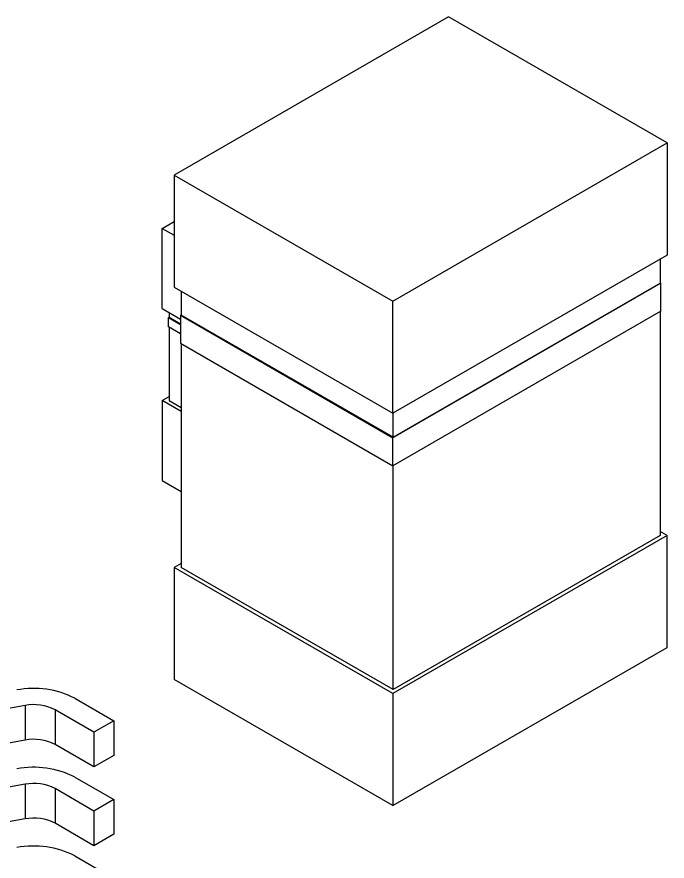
# Model space of a CAD drawing. Header units: millimetres. Extents: x -3 to 395, y 18 to 269.
# Drawn here: x 358.7 to 362.065, y 99.423 to 103.796 of the extents above; entities that cross this region are included whole.
import ezdxf

# ---------------------------------------------------------------- set-up
doc = ezdxf.new("R2010")
doc.units = ezdxf.units.MM

msp = doc.modelspace()

# ---------------------------------------------------------------- linework, layer by layer
at = {"color": 7, "linetype": 'Continuous', "lineweight": 25}
for p, q in [((360.9334, 103.7959), (359.5143, 102.9767)), ((362.0648, 103.1428), (360.9334, 103.7959)), ((360.6456, 102.3236), (362.0648, 103.1428)), ((362.0648, 103.1428), (362.0648, 102.5623)), ((359.5143, 102.9767), (359.5143, 102.3961)), ((359.5143, 102.9767), (360.6456, 102.3236)), ((359.452, 102.7005), (359.5143, 102.7365)), ((359.452, 102.7005), (359.5143, 102.6646)), ((359.452, 102.2857), (359.452, 102.7005)), ((362.0648, 102.5623), (360.6456, 101.743)), ((362.0294, 102.5419), (362.0294, 102.4169)), ((362.0323, 102.4169), (360.6456, 101.6164)), ((360.6463, 101.6185), (362.0294, 102.4169)), ((362.0294, 102.4185), (362.0323, 102.4169)), ((362.0323, 102.2716), (362.0323, 102.4169)), ((359.5143, 102.3961), (360.6456, 101.743)), ((359.5503, 102.3753), (359.5503, 102.2512)), ((359.452, 102.2857), (359.5468, 102.231)), ((360.6456, 101.743), (360.6456, 102.3236)), ((359.4874, 102.2408), (359.4839, 102.2388)), ((359.4839, 102.2388), (359.5468, 102.2024)), ((359.4839, 102.1906), (359.4839, 102.2388)), ((359.4874, 102.2653), (359.4874, 102.2384)), ((359.5468, 102.2041), (359.4874, 102.2384)), ((359.5503, 102.2528), (359.5468, 102.2508)), ((359.5468, 102.2508), (359.5468, 102.1054)), ((359.5468, 102.2508), (360.6456, 101.6164)), ((360.6463, 101.6185), (359.5503, 102.2512)), ((362.0323, 102.2716), (360.6456, 101.4711)), ((362.0294, 102.2699), (362.0294, 101.1105)), ((359.5468, 102.1543), (359.4839, 102.1906)), ((359.4874, 102.1886), (359.4874, 101.8089)), ((359.5468, 102.1054), (360.6456, 101.4711)), ((359.5503, 102.1034), (359.5503, 100.9447)), ((359.452, 101.8089), (359.4874, 101.8293)), ((359.5503, 101.7521), (359.452, 101.8089)), ((359.452, 101.8089), (359.452, 101.3941)), ((359.4874, 101.8089), (359.5503, 101.7725)), ((360.6463, 101.6185), (360.6463, 101.7434)), ((360.6456, 101.6164), (360.6463, 101.6185)), ((360.6456, 101.4711), (360.6456, 101.6164)), ((360.6463, 100.312), (360.6463, 101.4715)), ((359.452, 101.3941), (359.5503, 101.3373)), ((362.0648, 101.1105), (360.6456, 100.2912)), ((362.0294, 101.1105), (360.6463, 100.312)), ((362.0648, 101.1105), (362.0295, 101.1309)), ((362.0648, 100.5299), (362.0648, 101.1105)), ((359.5503, 100.9651), (359.5143, 100.9443)), ((359.5143, 100.9443), (359.5143, 100.3637)), ((360.6456, 100.2912), (359.5143, 100.9443)), ((360.6463, 100.312), (359.5503, 100.9447)), ((360.6456, 99.7106), (362.0648, 100.5299)), ((360.6456, 99.7106), (359.5143, 100.3637)), ((360.6456, 100.2912), (360.6456, 99.7106)), ((358.742, 100.2294), (358.2697, 100.146)), ((358.742, 100.2294), (358.742, 100.0497)), ((358.9994, 100.2663), (359.2011, 100.1499)), ((359.0985, 100.0907), (358.8969, 100.2071)), ((358.8969, 100.2071), (358.8969, 100.0274)), ((359.2011, 100.1499), (359.0985, 100.0907)), ((359.2011, 100.1499), (359.2011, 99.9702)), ((359.0985, 100.0907), (359.0985, 99.911)), ((358.742, 100.0497), (358.2697, 99.9664)), ((359.0985, 99.911), (358.8969, 100.0274)), ((359.2011, 99.9702), (359.0985, 99.911)), ((358.9994, 99.858), (359.2011, 99.7416)), ((358.742, 99.8211), (358.2697, 99.7377)), ((358.742, 99.8211), (358.742, 99.6415)), ((359.0985, 99.6824), (358.8969, 99.7988)), ((358.8969, 99.7988), (358.8969, 99.6192)), ((359.2011, 99.7416), (359.0985, 99.6824)), ((359.2011, 99.7416), (359.2011, 99.562)), ((359.0985, 99.6824), (359.0985, 99.5028)), ((358.742, 99.6415), (358.2697, 99.5581)), ((359.0985, 99.5028), (358.8969, 99.6192)), ((359.2011, 99.562), (359.0985, 99.5028)), ((358.9994, 99.4497), (359.2011, 99.3333))]:
    msp.add_line(p, q, dxfattribs=at)
for centre, radius, start, end in [((358.7872, 99.8549), 0.4629, 62.7089, 100.9101), ((358.7873, 99.9945), 0.2392, 62.7097, 100.9102), ((358.7873, 99.8149), 0.2392, 62.7097, 100.9102), ((358.7872, 99.4466), 0.4629, 62.7089, 100.9101), ((358.7873, 99.5863), 0.2392, 62.7097, 100.9102), ((358.7873, 99.4066), 0.2392, 62.7097, 100.9102), ((358.7872, 99.0384), 0.4629, 62.7089, 100.9101)]:
    msp.add_arc(centre, radius, start, end, dxfattribs=at)

doc.saveas('drawing.dxf')
